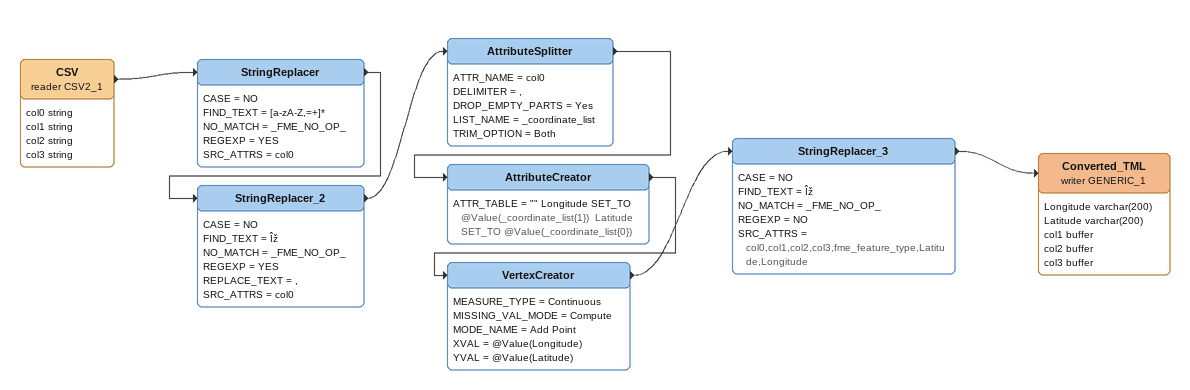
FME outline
CSV (reader CSV2_1)
    attributes: col0 string, col1 string, col2 string, col3 string
    -> StringReplacer
StringReplacer
    CASE = NO
    FIND_TEXT = [a-zA-Z,=+]*
    NO_MATCH = _FME_NO_OP_
    REGEXP = YES
    SRC_ATTRS = col0
    -> StringReplacer_2
StringReplacer_2
    CASE = NO
    FIND_TEXT = Îž
    NO_MATCH = _FME_NO_OP_
    REGEXP = YES
    REPLACE_TEXT = ,
    SRC_ATTRS = col0
    -> AttributeSplitter
AttributeSplitter
    ATTR_NAME = col0
    DELIMITER = ,
    DROP_EMPTY_PARTS = Yes
    LIST_NAME = _coordinate_list
    TRIM_OPTION = Both
    -> AttributeCreator
AttributeCreator
    ATTR_TABLE = "" Longitude SET_TO @Value(_coordinate_list{1})  Latitude SET_TO @Value(_coordinate_list{0})
    -> VertexCreator
VertexCreator
    MEASURE_TYPE = Continuous
    MISSING_VAL_MODE = Compute
    MODE_NAME = Add Point
    XVAL = @Value(Longitude)
    YVAL = @Value(Latitude)
    -> StringReplacer_3
StringReplacer_3
    CASE = NO
    FIND_TEXT = Îž
    NO_MATCH = _FME_NO_OP_
    REGEXP = NO
    SRC_ATTRS = col0,col1,col2,col3,fme_feature_type,Latitude,Longitude
    -> Converted_TML (writer GENERIC_1)
Converted_TML (writer GENERIC_1)
    attributes: Longitude varchar(200), Latitude varchar(200), col1 buffer, col2 buffer, col3 buffer
